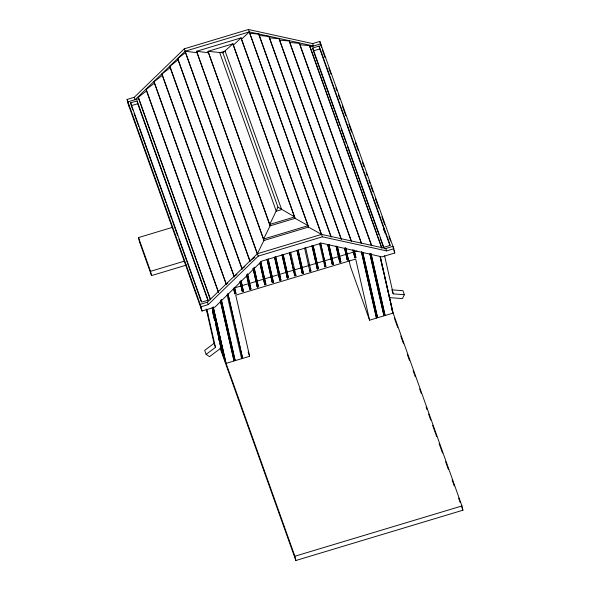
<?xml version="1.0" encoding="UTF-8"?>
<svg xmlns="http://www.w3.org/2000/svg" width="590" height="590" viewBox="0 0 590 590"><rect width="100%" height="100%" fill="white"/><g stroke="black" fill="none" stroke-linecap="round" stroke-linejoin="round"><path stroke-width="0.89" d="M393.81 248.737L386.627 250.898L385.764 248.486L321.528 234.407L308.452 227.084L308.128 225.66L295.052 218.337L270.08 225.852L208.005 51.323L222.895 52.82L277.964 207.186L269.763 224.429L270.08 225.852L263.575 239.068L263.9 240.491L257.395 253.715L207.37 302.191L208.233 304.602L201.05 306.763L202.023 311.026L214.871 307.161L261.687 261.163L321.543 243.146L381.922 256.871L394.776 253.007L393.81 248.737L319.839 41.425L312.663 43.586L248.427 29.5L184.287 48.808L134.269 97.284L127.086 99.445L128.052 103.715L202.023 311.026M391.804 289.845L402.948 290.686L404.379 294.705L402.402 298.592L389.23 297.589M208.233 304.602L258.25 256.119L322.391 236.819L386.627 250.898M277.964 207.186L294.727 216.914L269.763 224.429L208.005 51.323L232.969 43.808L295.052 218.337L233.293 45.231L241.126 37.863L308.128 225.66L263.575 239.068L196.573 51.271L241.126 37.863L241.45 39.279L249.282 31.912L313.526 45.998L312.663 43.586M242.114 269.291L170.178 67.658L169.861 66.242L178.062 59.914L177.738 58.498L185.474 52.635L185.149 51.219L249.282 31.912L321.233 234.097M234.237 277.034L162.302 75.402L161.977 73.979L170.178 67.658M226.354 284.778L154.418 83.146L154.093 81.722L162.302 75.402M218.47 292.522L146.534 90.889L146.217 89.466L154.418 83.146M210.283 299.396L138.657 98.633L138.333 97.21L146.534 90.889M244.835 266.628L242.099 268.73L169.861 66.242M236.959 274.372L234.223 276.474L161.977 73.979M227.71 283.163L226.339 284.218L154.093 81.722M254.902 257.262L249.983 260.994L177.738 58.498M206.389 309.676L214.045 343.351L204.686 350.364L206.117 354.384L209.494 356.655L221.294 347.812L212.149 307.545M206.117 354.384L215.475 347.37L206.817 309.263M222.895 52.82L232.969 43.808L233.293 45.231M138.657 98.633L127.949 101.856L128.915 106.119M381.619 247.822L309.993 47.06L320.702 43.837L321.476 47.244M130.663 102.822L137.087 100.883L208.181 300.163L201.758 302.102L130.663 102.822L131.15 104.954M312.707 48.019L319.131 46.086L390.233 245.366L383.81 247.299L312.707 48.019L313.356 50.865L319.78 48.926L319.131 46.086M137.087 100.883L137.736 103.729L131.304 105.662L132.853 109.998M186.565 265.043L151.519 275.596L139.483 241.848L138.51 237.578L172.678 227.29M151.519 275.596L150.553 271.326L184.722 261.046M257.395 253.715L321.528 234.407M257.151 281.083L263.59 279.173L263.302 278.369L264.372 278.052L264.659 278.856L271.083 276.917L270.795 276.113L271.865 275.796L272.152 276.599L278.576 274.66L278.296 273.863L279.365 273.539L279.653 274.343L286.076 272.41L285.789 271.606L286.858 271.282L287.146 272.086L293.569 270.154L293.282 269.35L294.358 269.025L294.646 269.829L301.07 267.897L300.782 267.093L301.851 266.769L302.139 267.572L308.563 265.64L308.275 264.836L309.344 264.512L309.632 265.316L316.063 263.383L315.775 262.58L316.845 262.255L317.132 263.059M328.947 244.592L333.416 264.231L332.347 264.556L330.769 258.066L331.838 257.742L332.126 258.545M332.111 258.516L338.549 256.613L338.262 255.809L339.331 255.485L339.619 256.289L346.042 254.356L345.755 253.553L346.832 253.228L347.112 254.032M354.214 250.057L355.903 257.461L354.833 257.786L353.255 251.296L354.325 250.971L354.612 251.775L357.024 251.052M234.665 287.854L241.096 285.944L240.816 285.14L241.885 284.822L242.173 285.626L248.596 283.687L248.309 282.883L249.378 282.566L249.666 283.37L256.09 281.43L255.802 280.626L256.879 280.309L257.159 281.113M317.118 263.029L323.556 261.127L323.268 260.323L324.338 259.998L324.625 260.802L331.049 258.87L330.769 258.066M347.104 254.01L353.543 252.1L353.255 251.296M234.569 287.891L235.683 292.765L234.606 293.082L234.894 293.886L235.963 293.569L234.673 287.883M240.949 280.272L243.464 291.312L242.394 291.63L242.106 290.833L243.176 290.509L241.074 281.268M247.461 273.686L250.957 289.056L249.887 289.38L249.6 288.576L250.669 288.252L247.586 274.66M253.988 267.159L258.457 286.799L257.38 287.124L257.1 286.32L258.169 285.995L254.106 268.118M260.802 261.886L265.95 284.542L264.881 284.867L264.593 284.063L265.662 283.738L260.728 262.004M268.155 259.01L273.443 282.286L272.374 282.61L272.086 281.806L273.163 281.482L268.074 259.106M275.648 256.753L280.943 280.029L279.874 280.353L279.586 279.549L280.656 279.225L275.574 256.849M283.148 254.496L288.436 277.772L287.367 278.096L287.079 277.293L288.149 276.968L283.067 254.592M294.58 275.036L295.649 274.711L295.937 275.515L294.867 275.84L294.58 275.036L289.491 252.66M298.142 249.983L303.43 273.259L302.36 273.583L302.073 272.779L303.142 272.455L298.061 250.079M313.128 245.469L318.423 268.745L317.354 269.07L317.066 268.266L318.135 267.941L313.054 245.573M320.488 243.058L325.636 265.684L324.559 266.009L324.847 266.813L325.916 266.488L320.569 242.947M332.059 263.752L333.129 263.428L328.866 244.688M337.34 246.709L340.622 261.171L339.552 261.495L339.84 262.299L340.909 261.975L337.414 246.605M345.688 247.785L348.41 259.718L347.333 260.043L347.053 259.239L348.122 258.914L345.615 247.896M354.546 256.982L355.615 256.657L354.325 250.971M207.606 302.117L200.194 304.352L201.161 308.614M310.93 271.002L310.642 270.198L309.566 270.522L309.853 271.326L310.93 271.002L305.635 247.726M384.709 248.81L392.947 246.325L393.53 248.884M213.233 306.807L226.088 363.381L234.119 360.962L233.832 360.158L234.901 359.841L221.228 299.668M227.91 293.82L242.394 357.584L241.325 357.901L241.612 358.705L235.189 360.645L234.901 359.841M348.97 260.161L350.372 266.348L369.583 320.186L376.545 318.091L376.258 317.287L377.327 316.963L362.636 252.306M377.327 316.963L377.615 317.767L384.038 315.834L383.751 315.031L384.82 314.706L370.948 253.641M242.394 357.584L242.682 358.388L249.644 356.294L235.757 295.148L355.689 259.047L369.583 320.186M384.82 314.706L385.108 315.51L393.139 313.098L380.285 256.517M461.948 505.947L462.914 510.21L295.856 560.5L294.889 556.237L461.948 505.947L391.458 308.386M392.092 290.649L393.235 293.864L404.379 294.705M249.607 33.335L258.84 34.08L331.086 236.575M258.84 34.08L259.165 35.503L269.011 36.396L341.249 238.891M269.011 36.396L269.328 37.812L279.173 38.704L351.419 241.199M279.173 38.704L279.498 40.127L289.336 41.012L361.582 243.508M289.336 41.012L289.661 42.436L299.506 43.328L371.752 245.816M381.914 248.132L309.669 45.637L299.831 44.744L299.506 43.328M208.329 52.746L196.573 51.271L263.9 240.491L308.452 227.084L241.76 40.15M196.898 52.694L185.149 51.219L135.125 99.695L134.269 97.284M322.288 49.833L325.068 57.621M328.77 68.005L330.931 74.06M335.872 87.903L336.802 90.499M338.343 94.828L339.884 99.157M342.355 106.075L345.755 115.596M348.838 124.254L351.618 132.042M355.32 142.426L358.101 150.214M362.422 162.324L363.971 166.653M366.132 172.708L367.054 175.304M368.905 180.496L369.834 183.099M370.763 185.695L372.924 191.75M375.395 198.675L378.787 208.189M381.877 216.847L384.65 224.635M388.972 236.745L390.521 241.074M393.913 250.595L394.776 253.007M319.78 48.926L389.953 245.61M313.666 51.728L334.065 108.914M334.685 110.647L339.936 125.375M341.175 128.841L346.433 143.569M347.355 146.173L373.013 218.086M373.632 219.819L378.891 234.547M380.122 238.013L383.522 247.542M300.133 45.614L371.457 245.514M394.282 317.848L397.682 327.384M400.78 336.049L403.56 343.845M407.27 354.243L409.43 360.306M413.14 370.704L415.308 376.774M419.63 388.906L421.179 393.235M426.127 407.1L427.057 409.696M428.598 414.033L430.766 420.095M432.618 425.294L436.637 436.563M439.108 443.496L442.507 453.024M445.605 461.69L448.385 469.485M452.095 479.884L454.256 485.954M458.585 498.085L460.134 502.415M461.675 506.744L462.914 510.21M289.661 42.436L361.287 243.198M279.498 40.127L351.124 240.89M355.615 256.657L355.903 257.461M269.328 37.812L341.263 239.444M348.122 258.914L348.41 259.718M340.622 261.171L340.909 261.975M259.165 35.503L331.101 237.136M333.129 263.428L333.416 264.231M248.427 29.5L322.391 236.819M325.636 265.684L325.916 266.488M318.135 267.941L318.423 268.745M303.142 272.455L303.43 273.259M288.149 276.968L288.436 277.772M280.656 279.225L280.943 280.029M273.163 281.482L273.443 282.286M184.287 48.808L258.25 256.119M185.474 52.635L257.41 254.268M265.662 283.738L265.95 284.542M178.062 59.914L249.998 261.547M258.169 285.995L258.457 286.799M250.669 288.252L250.957 289.056M243.176 290.509L243.464 291.312M235.683 292.765L235.963 293.569M248.117 352.016L249.644 356.294M146.217 89.466L218.455 291.962M138.333 97.21L210.578 299.705M137.736 103.729L207.901 300.413M219.864 343.793L221.294 347.812M220.498 347.717L294.889 556.237M206.153 309.072L208.012 314.278M220.077 348.085L295.856 560.5M134.092 113.457L138.724 126.459M139.653 129.055L165.93 202.702M166.55 204.435L171.801 219.163M172.42 220.896L177.679 235.631M178.91 239.097L201.168 301.475M127.086 99.445L201.05 306.763M214.045 343.351L215.475 347.37M138.51 237.578L150.553 271.326M385.277 233.625L383.463 227.939L384.031 230.447M384.584 255.758L393.235 293.864M380.262 257.107L392.505 310.989M380.181 257.203L384.06 274.269M384.466 276.061L389.975 300.31M390.381 302.11L392.424 311.085M371.029 253.553L385.108 315.51M369.959 253.87L384.038 315.834M369.878 253.966L383.751 315.031M319.839 41.425L320.812 45.688M362.717 252.218L377.615 317.767M361.441 251.635L376.545 318.091M361.567 252.631L376.258 317.287M309.669 45.637L309.993 47.06M352.953 249.526L354.833 257.786M344.619 248.102L347.333 260.043M344.545 248.22L347.053 259.239M336.145 246.052L339.84 262.299M336.064 246.155L338.262 255.809M338.446 256.62L339.368 260.684M327.878 244.916L332.347 264.556M327.797 245.005L330.57 257.196M319.492 243.272L324.847 266.813M312.058 245.794L317.354 269.07M311.985 245.89L317.066 268.266M304.565 248.043L309.853 271.326M297.065 250.3L302.36 273.583M296.991 250.403L302.073 272.779M290.641 252.24L295.937 275.515M289.572 252.557L294.867 275.84M282.079 254.814L287.367 278.096M281.998 254.917L287.079 277.293M274.579 257.07L279.874 280.353M274.704 258.051L279.586 279.549M267.086 259.327L272.374 282.61M267.005 259.43L272.086 281.806M259.932 263.103L264.881 284.867M259.858 263.214L263.302 278.369M263.487 279.188L264.593 284.063M253.117 268.347L257.38 287.124M253.036 268.443L257.1 286.32M246.591 274.881L249.887 289.38M246.517 274.984L249.6 288.576M240.078 281.482L242.394 291.63M240.005 281.592L242.106 290.833M233.603 288.2L234.894 293.886M233.5 288.208L234.422 292.271M227.991 293.731L242.682 358.388M227.128 294.948L241.612 358.705M221.316 299.58L235.189 360.645M220.446 300.797L234.119 360.962M220.365 300.893L233.832 360.158M213.211 307.397L225.653 362.179M213.13 307.493L225.365 361.375M212.629 308.061L223.647 356.552M212.341 307.257L223.359 355.748M212.666 311.417L213.484 315.008M213.89 316.8L214.708 320.392M215.726 324.884L218.175 335.658M218.58 337.458L219.399 341.05M219.805 342.842L220.623 346.441M221.029 348.233L221.641 350.925M212.784 312.405L213.396 315.104M213.809 316.896L214.576 320.532M218.499 337.554L219.318 341.145M220.335 345.637L221.353 350.121M225.137 51.183L219.753 52.798L276.268 211.205L281.651 209.59L225.137 51.183"/></g></svg>
